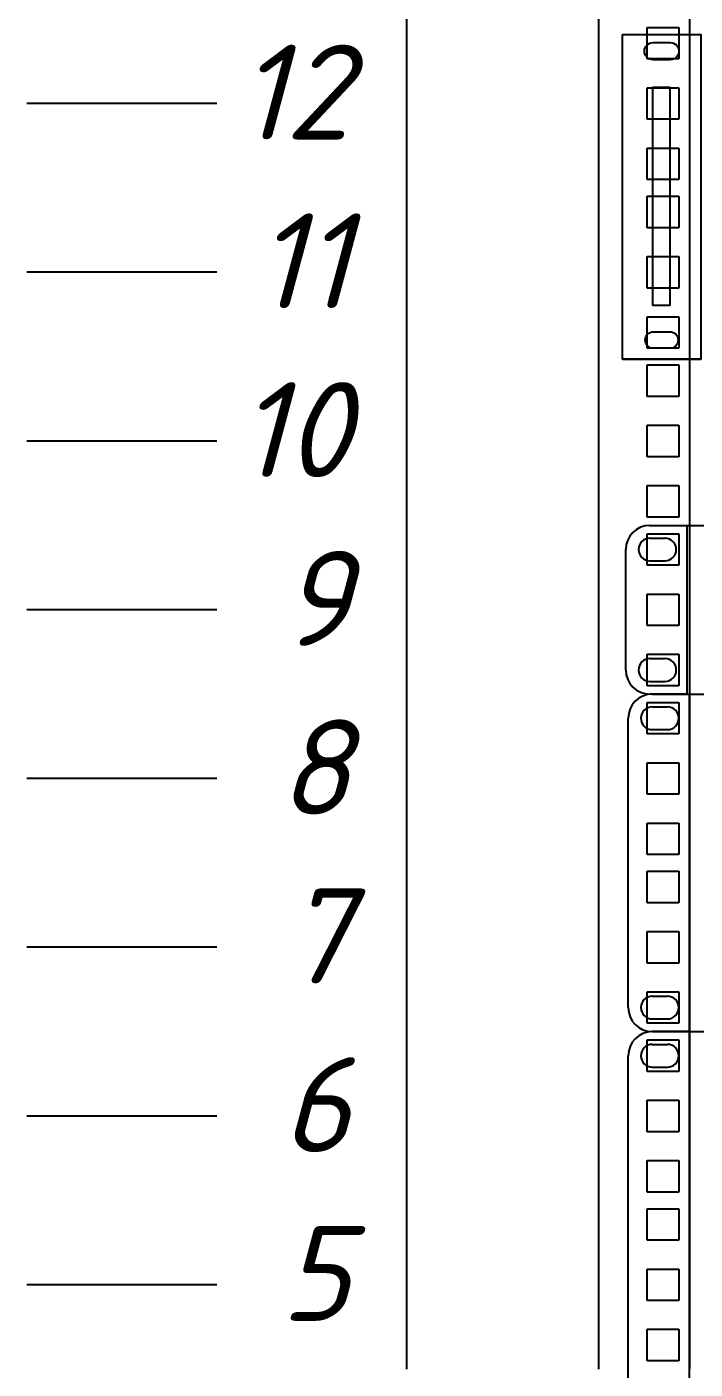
# Model space of a CAD drawing. Header units: millimetres. Extents: x -25459 to 1045457, y -66278 to 462905.
# Drawn here: x 649181 to 650940, y 30616 to 34152 of the extents above; entities that cross this region are included whole.
import ezdxf
from ezdxf.enums import TextEntityAlignment as Align

# ---------------------------------------------------------------- set-up
doc = ezdxf.new("R2010")
doc.units = ezdxf.units.MM
doc.styles.add('ISOCPEUR', font='isocpeui.ttf', dxfattribs={"height": 250})
doc.styles.add('ISOCUPER', font='isocpeur.ttf', dxfattribs={"width": 0.85, "oblique": 7})

# ---------------------------------------------------------------- blocks, each defined once
blk = doc.blocks.new('*U77')
at = {"color": 0, "linetype": 'ByBlock', "lineweight": -2}
for p, q in [((0, 566.7), (0, 522.25)), ((50.5, 566.7), (50.5, 522.25)), ((74.5, 566.7), (74.5, 522.25)), ((63.35, 556.2), (63.35, 564.5)), ((63.35, 564.5), (71.65, 564.5)), ((71.65, 564.5), (71.65, 556.2)), ((71.65, 556.2), (63.35, 556.2)), ((63.35, 540.325), (63.35, 548.625)), ((63.35, 548.625), (71.65, 548.625)), ((71.65, 548.625), (71.65, 540.325)), ((-50, 544.475), (-100, 544.475)), ((71.65, 540.325), (63.35, 540.325)), ((63.35, 524.45), (63.35, 532.75)), ((63.35, 532.75), (71.65, 532.75)), ((71.65, 532.75), (71.65, 524.45)), ((71.65, 524.45), (63.35, 524.45)), ((0, 522.25), (0, 477.8)), ((50.5, 522.25), (50.5, 477.8)), ((63.35, 511.75), (63.35, 520.05)), ((63.35, 520.05), (71.65, 520.05)), ((71.65, 520.05), (71.65, 511.75)), ((74.5, 522.25), (74.5, 477.8)), ((71.65, 511.75), (63.35, 511.75)), ((63.35, 495.875), (63.35, 504.175)), ((63.35, 504.175), (71.65, 504.175)), ((71.65, 504.175), (71.65, 495.875)), ((-50, 500.025), (-100, 500.025)), ((71.65, 495.875), (63.35, 495.875)), ((63.35, 480), (63.35, 488.3)), ((63.35, 488.3), (71.65, 488.3)), ((71.65, 488.3), (71.65, 480)), ((0, 477.8), (0, 433.35)), ((50.5, 477.8), (50.5, 433.35)), ((71.65, 480), (63.35, 480)), ((74.5, 477.8), (74.5, 433.35)), ((63.35, 467.3), (63.35, 475.6)), ((63.35, 475.6), (71.65, 475.6)), ((71.65, 475.6), (71.65, 467.3)), ((71.65, 467.3), (63.35, 467.3)), ((63.35, 451.425), (63.35, 459.725)), ((63.35, 459.725), (71.65, 459.725)), ((71.65, 459.725), (71.65, 451.425)), ((-50, 455.575), (-100, 455.575)), ((71.65, 451.425), (63.35, 451.425)), ((63.35, 435.55), (63.35, 443.85)), ((63.35, 443.85), (71.65, 443.85)), ((71.65, 443.85), (71.65, 435.55)), ((71.65, 435.55), (63.35, 435.55)), ((0, 433.35), (0, 388.9)), ((50.5, 433.35), (50.5, 388.9)), ((74.5, 433.35), (74.5, 388.9)), ((63.35, 422.85), (63.35, 431.15)), ((63.35, 431.15), (71.65, 431.15)), ((71.65, 431.15), (71.65, 422.85)), ((71.65, 422.85), (63.35, 422.85)), ((63.35, 406.975), (63.35, 415.275)), ((63.35, 415.275), (71.65, 415.275)), ((71.65, 415.275), (71.65, 406.975)), ((-50, 411.125), (-100, 411.125)), ((71.65, 406.975), (63.35, 406.975)), ((63.35, 391.1), (63.35, 399.4)), ((63.35, 399.4), (71.65, 399.4)), ((71.65, 399.4), (71.65, 391.1)), ((71.65, 391.1), (63.35, 391.1)), ((0, 388.9), (0, 344.45)), ((50.5, 388.9), (50.5, 344.45)), ((63.35, 378.4), (63.35, 386.7)), ((63.35, 386.7), (71.65, 386.7)), ((71.65, 386.7), (71.65, 378.4)), ((74.5, 388.9), (74.5, 344.45)), ((71.65, 378.4), (63.35, 378.4)), ((63.35, 362.525), (63.35, 370.825)), ((63.35, 370.825), (71.65, 370.825)), ((71.65, 370.825), (71.65, 362.525)), ((-50, 366.675), (-100, 366.675)), ((71.65, 362.525), (63.35, 362.525)), ((63.35, 346.65), (63.35, 354.95)), ((63.35, 354.95), (71.65, 354.95)), ((71.65, 354.95), (71.65, 346.65)), ((71.65, 346.65), (63.35, 346.65)), ((0, 344.45), (0, 300)), ((50.5, 344.45), (50.5, 300)), ((74.5, 344.45), (74.5, 300)), ((63.35, 333.95), (63.35, 342.25)), ((63.35, 342.25), (71.65, 342.25)), ((71.65, 342.25), (71.65, 333.95)), ((71.65, 333.95), (63.35, 333.95)), ((63.35, 318.075), (63.35, 326.375)), ((63.35, 326.375), (71.65, 326.375)), ((71.65, 326.375), (71.65, 318.075)), ((-50, 322.225), (-100, 322.225)), ((71.65, 318.075), (63.35, 318.075)), ((63.35, 302.2), (63.35, 310.5)), ((63.35, 310.5), (71.65, 310.5)), ((71.65, 310.5), (71.65, 302.2)), ((71.65, 302.2), (63.35, 302.2)), ((0, 300), (0, 255.55)), ((50.5, 300), (50.5, 255.55)), ((63.35, 289.5), (63.35, 297.8)), ((63.35, 297.8), (71.65, 297.8)), ((71.65, 297.8), (71.65, 289.5)), ((74.5, 300), (74.5, 255.55)), ((71.65, 289.5), (63.35, 289.5)), ((63.35, 273.625), (63.35, 281.925)), ((63.35, 281.925), (71.65, 281.925)), ((71.65, 281.925), (71.65, 273.625)), ((-50, 277.775), (-100, 277.775)), ((71.65, 273.625), (63.35, 273.625)), ((63.35, 257.75), (63.35, 266.05)), ((63.35, 266.05), (71.65, 266.05)), ((71.65, 266.05), (71.65, 257.75)), ((0, 255.55), (0, 211.1)), ((50.5, 255.55), (50.5, 211.1)), ((71.65, 257.75), (63.35, 257.75)), ((74.5, 255.55), (74.5, 211.1)), ((63.35, 245.05), (63.35, 253.35)), ((63.35, 253.35), (71.65, 253.35)), ((71.65, 253.35), (71.65, 245.05)), ((71.65, 245.05), (63.35, 245.05)), ((63.35, 229.175), (63.35, 237.475)), ((63.35, 237.475), (71.65, 237.475)), ((71.65, 237.475), (71.65, 229.175)), ((-50, 233.325), (-100, 233.325)), ((71.65, 229.175), (63.35, 229.175)), ((63.35, 213.3), (63.35, 221.6)), ((63.35, 221.6), (71.65, 221.6)), ((71.65, 221.6), (71.65, 213.3)), ((71.65, 213.3), (63.35, 213.3))]:
    blk.add_line(p, q, dxfattribs=at)
blk = doc.blocks.new("19'' маркер юнита")
at = {"color": 0, "linetype": 'ByBlock', "lineweight": -2, "style": 'ISOCPEUR', "oblique": 15, "flags": 8}
blk.add_attdef('#', text='', height=25, dxfattribs=at).set_placement((35, 3), align=Align.MIDDLE_RIGHT)
blk = doc.blocks.new("19'' блок розеток")
at = {"color": 0, "linetype": 'ByBlock', "lineweight": -2}
for p, q in [((164.69, 22.22), (174.5, 22.22)), ((174.5, 22.22), (625.5, 22.22)), ((174.5, -22.23), (174.5, 22.22)), ((164.69, 18.87), (168.65, 18.87)), ((158.34, -15.88), (158.34, 15.87)), ((164.69, 12.87), (168.65, 12.87)), ((164.69, -12.88), (168.65, -12.88)), ((164.69, -18.88), (168.65, -18.88)), ((174.5, -22.23), (164.69, -22.23)), ((174.5, -22.23), (625.5, -22.23))]:
    blk.add_line(p, q, dxfattribs=at)
for centre, radius, start, end in [((164.69, 15.87), 6.35, 90, 180), ((164.69, 15.87), 3, 90, 270), ((168.65, 15.87), 3, 270, 90), ((164.69, -15.88), 3, 90, 270), ((168.65, -15.88), 3, 270, 90), ((164.69, -15.88), 6.35, 180, 270)]:
    blk.add_arc(centre, radius, start, end, dxfattribs=at)
at = {"color": 0, "lineweight": -2, "style": 'ISOCPEUR', "oblique": 15, "flags": 8}
blk.add_attdef('НАИМЕНОВАНИЕ', text='', height=25, dxfattribs=at).set_placement((750, 0), align=Align.MIDDLE_LEFT)
blk = doc.blocks.new('*U76')
at = {"color": 0, "linetype": 'ByBlock', "lineweight": -2}
for p, q in [((164.69, 22.22), (174.5, 22.22)), ((174.5, 22.22), (625.5, 22.22)), ((174.5, -66.68), (174.5, 22.22)), ((164.69, 18.87), (168.65, 18.87)), ((158.34, -60.33), (158.34, 15.87)), ((164.69, 12.87), (168.65, 12.87)), ((164.69, -57.33), (168.65, -57.33)), ((164.69, -63.33), (168.65, -63.33)), ((174.5, -66.68), (164.69, -66.68)), ((174.5, -66.68), (625.5, -66.68))]:
    blk.add_line(p, q, dxfattribs=at)
for centre, radius, start, end in [((164.69, 15.87), 6.35, 90, 180), ((164.69, 15.87), 3, 90, 270), ((168.65, 15.87), 3, 270, 90), ((164.69, -60.33), 3, 90, 270), ((168.65, -60.33), 3, 270, 90), ((164.69, -60.33), 6.35, 180, 270)]:
    blk.add_arc(centre, radius, start, end, dxfattribs=at)
at = {"color": 0, "lineweight": -2, "style": 'ISOCPEUR', "oblique": 15, "flags": 8}
blk.add_attdef('НАИМЕНОВАНИЕ', text='', height=25, dxfattribs=at).set_placement((750, -22.22), align=Align.MIDDLE_LEFT)
blk = doc.blocks.new('SE2600 ОПЕРАТОР PRO')
at = {"color": 7}
for p, q in [((0, 0), (0, 3000)), ((441, 2512), (276, 2512)), ((276, 2512), (276, 495)), ((441, 495), (441, 2512)), ((441, 495), (276, 495)), ((0, 0), (722, 0))]:
    blk.add_line(p, q, dxfattribs=at)
blk.add_line((0, 3000), (722, 3000))
blk.add_lwpolyline([(0, 3000), (722, 3000), (722, 0), (0, 0), (0, 3000)], dxfattribs=at)
for points in [[(281, 2926), (441, 2926, -0.414214), (521, 2846), (521, 2846, -0.414214), (441, 2767), (281, 2767, -0.414214), (201, 2846), (201, 2846, -0.414214)], [(285, 252), (437, 252, -0.414214), (513, 175), (513, 175, -0.414214), (437, 99), (285, 99, -0.414214), (209, 175), (209, 175, -0.414214)]]:
    blk.add_lwpolyline(points, format="xyb", close=True, dxfattribs=at)
blk = doc.blocks.new('*U88')
at = {"color": 0, "linetype": 'ByBlock', "lineweight": -2}
for p, q in [((164.69, 22.22), (174.5, 22.22)), ((174.5, 22.22), (625.5, 22.22)), ((174.5, -111.12), (174.5, 22.22)), ((164.69, 18.87), (168.65, 18.87)), ((158.34, -104.78), (158.34, 15.87)), ((164.69, 12.87), (168.65, 12.87))]:
    blk.add_line(p, q, dxfattribs=at)
for centre, radius, start, end in [((164.69, 15.87), 6.35, 90, 180), ((164.69, 15.87), 3, 90, 270), ((168.65, 15.87), 3, 270, 90)]:
    blk.add_arc(centre, radius, start, end, dxfattribs=at)
at = {"color": 0, "lineweight": -2, "style": 'ISOCPEUR', "oblique": 15, "flags": 8}
blk.add_attdef('НАИМЕНОВАНИЕ', text='', height=25, dxfattribs=at).set_placement((750, -44.45), align=Align.MIDDLE_LEFT)

msp = doc.modelspace()

# ---------------------------------------------------------------- block references
at = {"xscale": 10, "yscale": 10, "zscale": 10}
for name, p in [('*U77', (650180.62, 28504.933)), ("19'' блок розеток", (649174.247, 32616.183)), ('*U76', (649180.62, 32171.683)), ('*U88', (649180.62, 31282.683))]:
    msp.add_blockref(name, p, dxfattribs=at)
at = {"color": 252, "lineweight": 0, "xscale": 0.28485, "yscale": 0.28485, "zscale": 0.28485}
msp.add_blockref('SE2600 ОПЕРАТОР PRO', (650749.3, 33276.644), dxfattribs=at)
ref = msp.add_blockref("19'' маркер юнита", (649680.62, 33949.683), dxfattribs=dict(xscale=10, yscale=10, zscale=10))
ref.add_attrib('#', '12', dxfattribs={"color": 0, "linetype": 'ByBlock', "lineweight": -2, "height": 250, "style": 'ISOCUPER', "oblique": 15, "flags": 8}).set_placement((650030.62, 33979.683), align=Align.MIDDLE_RIGHT)
ref = msp.add_blockref("19'' маркер юнита", (649680.62, 33505.183), dxfattribs=dict(xscale=10, yscale=10, zscale=10))
ref.add_attrib('#', '11', dxfattribs={"color": 0, "linetype": 'ByBlock', "lineweight": -2, "height": 250, "style": 'ISOCUPER', "oblique": 15, "flags": 8}).set_placement((650030.62, 33535.183), align=Align.MIDDLE_RIGHT)
ref = msp.add_blockref("19'' маркер юнита", (649680.62, 33060.683), dxfattribs=dict(xscale=10, yscale=10, zscale=10))
ref.add_attrib('#', '10', dxfattribs={"color": 0, "linetype": 'ByBlock', "lineweight": -2, "height": 250, "style": 'ISOCUPER', "oblique": 15, "flags": 8}).set_placement((650030.62, 33090.683), align=Align.MIDDLE_RIGHT)
ref = msp.add_blockref("19'' маркер юнита", (649680.62, 32616.183), dxfattribs=dict(xscale=10, yscale=10, zscale=10))
ref.add_attrib('#', '9', dxfattribs={"color": 0, "linetype": 'ByBlock', "lineweight": -2, "height": 250, "style": 'ISOCUPER', "oblique": 15, "flags": 8}).set_placement((650030.62, 32646.183), align=Align.MIDDLE_RIGHT)
ref = msp.add_blockref("19'' маркер юнита", (649680.62, 32171.683), dxfattribs=dict(xscale=10, yscale=10, zscale=10))
ref.add_attrib('#', '8', dxfattribs={"color": 0, "linetype": 'ByBlock', "lineweight": -2, "height": 250, "style": 'ISOCUPER', "oblique": 15, "flags": 8}).set_placement((650030.62, 32201.683), align=Align.MIDDLE_RIGHT)
ref = msp.add_blockref("19'' маркер юнита", (649680.62, 31727.183), dxfattribs=dict(xscale=10, yscale=10, zscale=10))
ref.add_attrib('#', '7', dxfattribs={"color": 0, "linetype": 'ByBlock', "lineweight": -2, "height": 250, "style": 'ISOCUPER', "oblique": 15, "flags": 8}).set_placement((650030.62, 31757.183), align=Align.MIDDLE_RIGHT)
ref = msp.add_blockref("19'' маркер юнита", (649680.62, 31282.683), dxfattribs=dict(xscale=10, yscale=10, zscale=10))
ref.add_attrib('#', '6', dxfattribs={"color": 0, "linetype": 'ByBlock', "lineweight": -2, "height": 250, "style": 'ISOCUPER', "oblique": 15, "flags": 8}).set_placement((650030.62, 31312.683), align=Align.MIDDLE_RIGHT)
ref = msp.add_blockref("19'' маркер юнита", (649680.62, 30838.183), dxfattribs=dict(xscale=10, yscale=10, zscale=10))
ref.add_attrib('#', '5', dxfattribs={"color": 0, "linetype": 'ByBlock', "lineweight": -2, "height": 250, "style": 'ISOCUPER', "oblique": 15, "flags": 8}).set_placement((650030.62, 30868.183), align=Align.MIDDLE_RIGHT)

doc.saveas('drawing.dxf')
